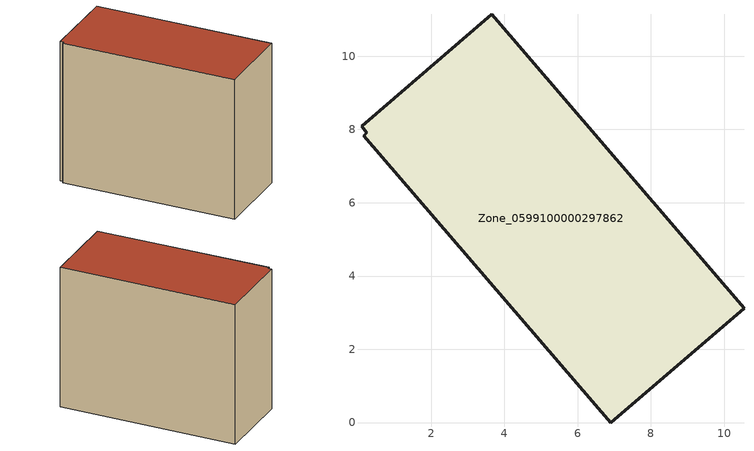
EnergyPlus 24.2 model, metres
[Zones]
Zone_0599100000297862
 floor ground (C_G): 0.25,7.92 0.1,8.09 3.65,11.14 10.54,3.12 6.9,0 0.15,7.83 z0.26
 wall outside (C_F): 10.54,3.12 3.65,11.14 0.1,8.09 0.25,7.92 0.15,7.83 6.9,0 10.54,3.12 z0.26:8.79
 roof outside (C_R): 0.1,8.09 0.25,7.92 0.15,7.83 6.9,0 10.54,3.12 3.65,11.14 z8.79
[BUILDING]
Pand.0599100000297862: North Axis=0; Terrain=City; Loads Convergence Tolerance Value=0.04; Temperature Convergence Tolerance Value=0.4; Solar Distribution=FullExterior; Maximum Number of Warmup Days=25; Minimum Number of Warmup Days=1
[Site:Location]
Rotterdam.The.Hague.AP_ZH_NLD Design_Conditions: Latitude=51.96; Longitude=4.45; Time Zone=1; Elevation=-4.5
[SITE:GROUNDTEMPERATURE:BUILDINGSURFACE]
18, 18, 18, 18, 18, 18, 18, 18, 18, 18, 18, 18
[MATERIAL] Thermal Absorptance=0.9; Solar Absorptance=0.7; Visible Absorptance=0.7
Name | Roughness | Thickness | Conductivity | Density | Specific Heat
G.TI.1975-1991 | MediumSmooth | 0.15 | 0.288461 | 540 | 1210
F.TI.1975-1991 | Rough | 0.3 | 0.230769 | 1920 | 840
R.TI.1975-1991 | MediumRough | 0.2 | 0.153846 | 1500 | 1000
[CONSTRUCTION]
C_G: G.TI.1975-1991
C_F: F.TI.1975-1991
C_R: R.TI.1975-1991
[ZONE]
Zone_0599100000297862: Type=1; Multiplier=1; Ceiling Height=Autocalculate; Volume=Autocalculate; Floor Area=autocalculate; Part of Total Floor Area=Yes
[ZONEINFILTRATION:DESIGNFLOWRATE]
Infil_Zone_0599100000297862: Zone or ZoneList or Space or SpaceList=Zone_0599100000297862; Schedule=AlwaysOn; Design Flow Rate Calculation Method=Flow/Area; Flow Rate per Floor Area=0.003; Constant Term Coefficient=1; Temperature Term Coefficient=0; Velocity Term Coefficient=0; Velocity Squared Term Coefficient=0
[HVACTEMPLATE:ZONE:IDEALLOADSAIRSYSTEM]
Zone_0599100000297862: Maximum Heating Supply Air Temperature=50; Minimum Cooling Supply Air Temperature=13; Maximum Heating Supply Air Humidity Ratio=0.0156; Minimum Cooling Supply Air Humidity Ratio=0.0077; Heating Limit=NoLimit; Cooling Limit=NoLimit; Dehumidification Control Type=ConstantSensibleHeatRatio; Cooling Sensible Heat Ratio=0.7; Dehumidification Setpoint=60; Humidification Control Type=None; Humidification Setpoint=30; Outdoor Air Method=None; Outdoor Air Flow Rate per Person=0.00944; Outdoor Air Flow Rate per Zone Floor Area=0; Outdoor Air Flow Rate per Zone=0; Demand Controlled Ventilation Type=None; Outdoor Air Economizer Type=NoEconomizer; Heat Recovery Type=None; Sensible Heat Recovery Effectiveness=0.7; Latent Heat Recovery Effectiveness=0.65
[ZONECONTROL:THERMOSTAT]
ThermostatControl_Zone_0599100000297862: Zone or ZoneList=Zone_0599100000297862; Control Type Schedule=DualSetpointControlType; Control 1=Thermostat_Zone_0599100000297862; Temperature Difference Between Cutout And Setpoint=0
[THERMOSTATSETPOINT:DUALSETPOINT]
Thermostat_Zone_0599100000297862: Heating Setpoint Temperature Schedule=HeatingSetpoint_Zone_0599100000297862; Cooling Setpoint Temperature Schedule=CoolingSetpoint_Zone_0599100000297862
[SCHEDULE:COMPACT]
HeatingSetpoint_Zone_0599100000297862: Through: 12/31, For: AllDays, Until: 24:00, 21
CoolingSetpoint_Zone_0599100000297862: Through: 12/31, For: AllDays, Until: 24:00, 24
DualSetpointControlType: Through: 12/31, For: AllDays, Until: 24:00, 4
AlwaysOn: Through: 12/31, For: AllDays, Until: 24:00, 1
